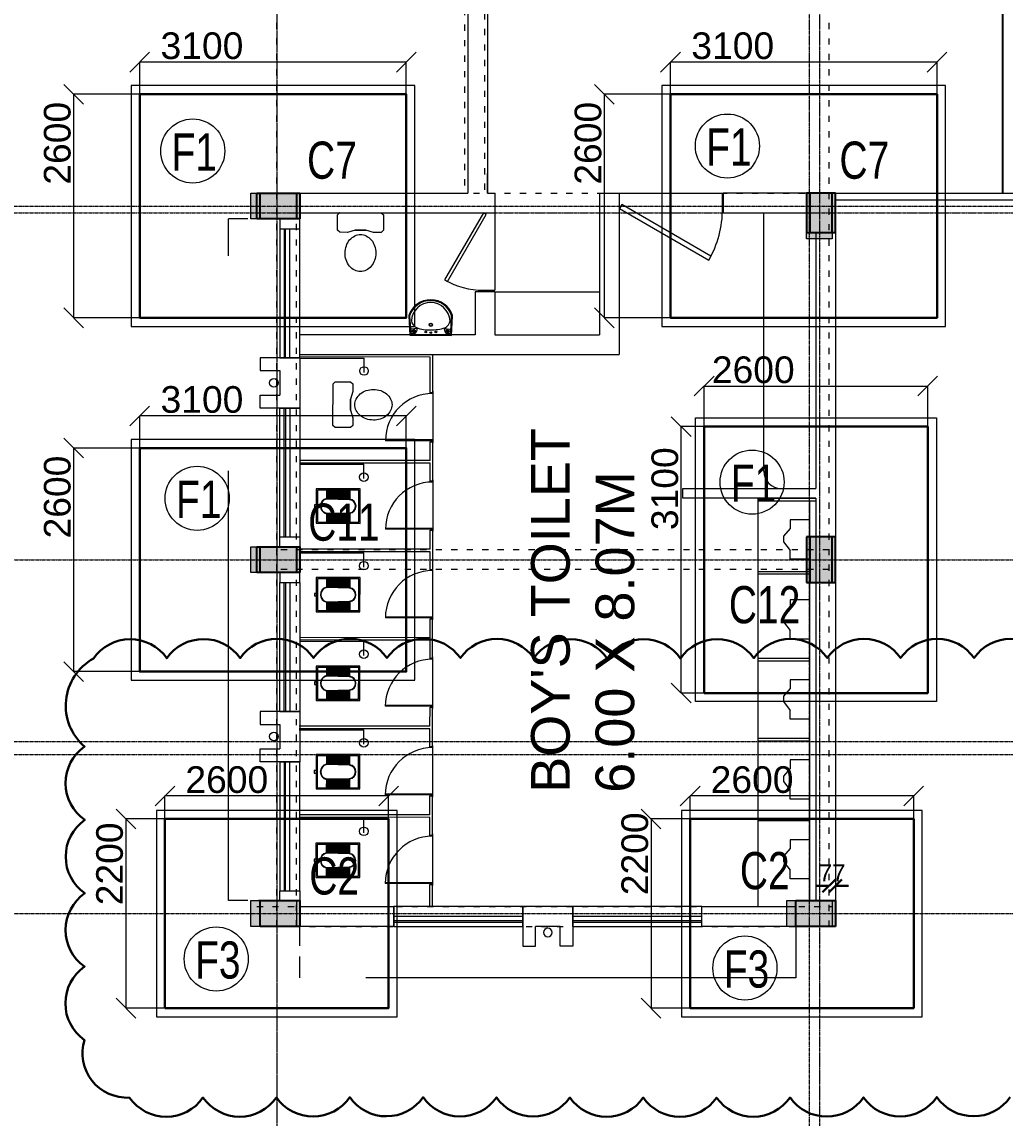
# Model space of a CAD drawing. Header units: inches. Extents: x 719368 to 6315912, y -2624014 to 446967.
# Drawn here: x 5928346 to 5939779, y -2144259 to -2131508 of the extents above; entities that cross this region are included whole.
import ezdxf
from ezdxf.lldxf.tags import DXFTag

# ---------------------------------------------------------------- set-up
doc = ezdxf.new("R2010")
doc.units = ezdxf.units.IN
doc.header["$LTSCALE"] = 20
doc.header["$MEASUREMENT"] = 0
doc.header["$PDMODE"] = 3
for name, pattern in [('ACAD_ISO03W100', [30, 12, -18]), ('CENTER', [2, 1.25, -0.25, 0.25, -0.25]), ('CENTER2', [1.125, 0.75, -0.125, 0.125, -0.125]), ('DASHED2', [0.375, 0.25, -0.125])]:
    doc.linetypes.add(name, pattern=pattern)
doc.layers.get('0').update_dxf_attribs({"color": 51, "lineweight": 30})
doc.layers.get('Defpoints').update_dxf_attribs({"lineweight": 25})
for name, color, linetype, lineweight in [('COL HATCH', 254, 'Continuous', 5), ('COL.FILL', 6, 'Continuous', 20), ('COLUMN', 2, 'Continuous', 25), ('CUBICAL TOILET', 160, 'Continuous', 9), ('DIM', 7, 'Continuous', 13), ('DOOR', 43, 'Continuous', 13), ('FIXTURE', 15, 'DASHDOT', 9), ('FOOTING', 73, 'Continuous', 30), ('Furniture', 13, 'Continuous', 13), ('GRID', 202, 'CENTER', 5), ('HACHE', 6, 'Continuous', 9), ('HIDDEN', 181, 'ACAD_ISO03W100', 18), ('PROJ.', 30, 'DASHED2', 13), ('Railing', 34, 'Continuous', 20), ('STAIR', 4, 'Continuous', 25), ('Text', 7, 'Continuous', 15), ('Ventilator', 6, 'DASHED', 20), ('WALL', 1, 'Continuous', 18), ('Window-Wall', 7, 'Continuous', 20)]:
    doc.layers.add(name, color=color, linetype=linetype, lineweight=lineweight)
doc.layers.add('expension joint', color=248, linetype='Continuous')
doc.styles.add('BOLD', font='arial.ttf')
doc.styles.add('DIM SUMBI', font='arial.ttf')
doc.styles.add('L120', font='simplex.shx', dxfattribs={"height": 1})
tags = doc.linetypes.add('DASHDOT', pattern=[1, 0.5, -0.25, 0, -0.25]).pattern_tags.tags
tags[10:11] = [DXFTag(74, 4), DXFTag(75, 0), DXFTag(340, '0'), DXFTag(46, 1.0), DXFTag(50, 0.0), DXFTag(44, 0.0), DXFTag(45, 0.0)]
tags[8:9] = [DXFTag(74, 4), DXFTag(75, 0), DXFTag(340, '0'), DXFTag(46, 1.0), DXFTag(50, 0.0), DXFTag(44, 0.0), DXFTag(45, 0.0)]
tags[6:7] = [DXFTag(74, 4), DXFTag(75, 0), DXFTag(340, '0'), DXFTag(46, 1.0), DXFTag(50, 0.0), DXFTag(44, 0.0), DXFTag(45, 0.0)]
tags[4:5] = [DXFTag(74, 4), DXFTag(75, 0), DXFTag(340, '0'), DXFTag(46, 1.0), DXFTag(50, 0.0), DXFTag(44, 0.0), DXFTag(45, 0.0)]
tags = doc.linetypes.add('DASHED', pattern=[0.75, 0.5, -0.25]).pattern_tags.tags
tags[6:7] = [DXFTag(74, 4), DXFTag(75, 0), DXFTag(340, '0'), DXFTag(46, 1.0), DXFTag(50, 0.0), DXFTag(44, 0.0), DXFTag(45, 0.0)]
tags[4:5] = [DXFTag(74, 4), DXFTag(75, 0), DXFTag(340, '0'), DXFTag(46, 1.0), DXFTag(50, 0.0), DXFTag(44, 0.0), DXFTag(45, 0.0)]
doc.dimstyles.new('Copy of S3', dxfattribs={"dimtxt": 200, "dimasz": 150, "dimexe": 5, "dimexo": 5, "dimgap": 50, "dimtad": 1, "dimjust": 1, "dimdec": 0, "dimzin": 3, "dimdsep": 46, "dimtxsty": 'BOLD', "dimblk1": 'OBLIQUE', "dimblk2": 'OBLIQUE', "dimsah": 1, "dimcen": 0.0625, "dimdle": 5, "dimclrd": 230, "dimclre": 251, "dimclrt": 2, "dimadec": 0, "dimazin": 0, "dimtfac": 1, "dimtdec": 0, "dimtix": 1, "dimtofl": 0, "dimtmove": 2, "dimatfit": 3, "dimfxl": 0, "dimtolj": 1, "dimtzin": 2, "dimlwd": -1, "dimlwe": -1, "dimarcsym": 0})
doc.dimstyles.new('PL1', dxfattribs={"dimtxt": 275, "dimasz": 230, "dimexe": 0.18, "dimexo": 12, "dimgap": 30, "dimtad": 1, "dimjust": 1, "dimdec": 0, "dimzin": 0, "dimdsep": 46, "dimtxsty": 'BOLD', "dimblk": 'OBLIQUE', "dimcen": 0.09, "dimclrd": 256, "dimclre": 256, "dimadec": 0, "dimazin": 0, "dimtfac": 1, "dimtdec": 0, "dimtofl": 0, "dimtmove": 0, "dimatfit": 3, "dimfxl": 0, "dimtolj": 1, "dimtzin": 0, "dimlwd": -1, "dimlwe": -1, "dimarcsym": 0})

# ---------------------------------------------------------------- blocks, each defined once
blk = doc.blocks.new('C3')
at = {"layer": 'COLUMN'}
h = blk.add_hatch(color=7, dxfattribs=at)
h.dxf.hatch_style = 1
h.paths.add_polyline_path([(0.3, 0), (0, 0), (0, -0.53), (0.3, -0.53)])
for p, q in [((0, 0), (0, -0.53)), ((0.3, 0), (0, 0)), ((0.3, -0.53), (0.3, 0)), ((0, -0.53), (0.3, -0.53))]:
    blk.add_line(p, q, dxfattribs=at)
blk = doc.blocks.new('CU')
at = {"layer": 'WALL', "linetype": 'CENTER2'}
h = blk.add_hatch(color=256, dxfattribs=at)
h.dxf.hatch_style = 1
h.paths.add_polyline_path([(0, 0.035), (0, -0.265), (0.46, -0.265), (0.46, 0.035)])
at = {"layer": 'COLUMN', "linetype": 'CENTER2'}
blk.add_lwpolyline([(0, 0.035), (0, -0.265), (0.46, -0.265), (0.46, 0.035), (0, 0.035)], dxfattribs=at)
blk = doc.blocks.new('_Oblique')
at = {"layer": 'STAIR', "color": 0, "lineweight": -2}
blk.add_line((-0.5, -0.5), (0.5, 0.5), dxfattribs=at)
blk = doc.blocks.new('*D125')
at = {"layer": 'Defpoints', "color": 0, "transparency": 16777216}
for p in [(5930010, -2140780), (5929556, -2142980), (5930010, -2142980)]:
    blk.add_point(p, dxfattribs=at)
at = {"layer": 'DIM', "transparency": 16777216}
for p, q in [((5929998, -2140780), (5929555, -2140780)), ((5929556, -2140780), (5929556, -2142980)), ((5929998, -2142980), (5929555, -2142980))]:
    blk.add_line(p, q, dxfattribs=at)
at = {"layer": 'DIM', "transparency": 16777216, "xscale": 230, "yscale": 230, "zscale": 230}
for p, rotation in [((5929556, -2140780), 90), ((5929556, -2142980), 270)]:
    blk.add_blockref('_Oblique', p, dxfattribs=dict(at, rotation=rotation))
at = {"layer": 'DIM', "color": 0, "transparency": 16777216, "insert": (5929367, -2141302), "char_height": 310, "attachment_point": 5, "rotation": 90, "style": 'BOLD'}
blk.add_mtext('\\A1;2200', dxfattribs=at)
blk = doc.blocks.new('*D126')
at = {"layer": 'Defpoints', "color": 0, "transparency": 16777216}
for p in [(5930010, -2140512), (5930010, -2141018), (5932610, -2141026)]:
    blk.add_point(p, dxfattribs=at)
at = {"layer": 'DIM', "transparency": 16777216}
for p, q in [((5930010, -2141006), (5930010, -2140512)), ((5932610, -2140512), (5930010, -2140512)), ((5932610, -2141014), (5932610, -2140512))]:
    blk.add_line(p, q, dxfattribs=at)
at = {"layer": 'DIM', "transparency": 16777216, "xscale": 230, "yscale": 230, "zscale": 230, "rotation": 180}
blk.add_blockref('_Oblique', (5930010, -2140512), dxfattribs=at)
at = {"layer": 'DIM', "transparency": 16777216, "xscale": 230, "yscale": 230, "zscale": 230}
blk.add_blockref('_Oblique', (5932610, -2140512), dxfattribs=at)
at = {"layer": 'DIM', "color": 0, "transparency": 16777216, "insert": (5930729, -2140324), "char_height": 310, "attachment_point": 5, "style": 'BOLD'}
blk.add_mtext('\\A1;2600', dxfattribs=at)
blk = doc.blocks.new('*D127')
at = {"layer": 'Defpoints', "color": 0, "transparency": 16777216}
for p in [(5929956, -2136465), (5928947, -2139065), (5929929, -2139065)]:
    blk.add_point(p, dxfattribs=at)
at = {"layer": 'DIM', "transparency": 16777216}
for p, q in [((5929944, -2136465), (5928947, -2136465)), ((5928947, -2136465), (5928947, -2139065)), ((5929917, -2139065), (5928947, -2139065))]:
    blk.add_line(p, q, dxfattribs=at)
at = {"layer": 'DIM', "transparency": 16777216, "xscale": 230, "yscale": 230, "zscale": 230}
for p, rotation in [((5928947, -2136465), 90), ((5928947, -2139065), 270)]:
    blk.add_blockref('_Oblique', p, dxfattribs=dict(at, rotation=rotation))
at = {"layer": 'DIM', "color": 0, "transparency": 16777216, "insert": (5928759, -2137035), "char_height": 310, "attachment_point": 5, "rotation": 90, "style": 'BOLD'}
blk.add_mtext('\\A1;2600', dxfattribs=at)
blk = doc.blocks.new('*D128')
at = {"layer": 'Defpoints', "color": 0, "transparency": 16777216}
for p in [(5929716, -2136091), (5929716, -2136703), (5932816, -2136711)]:
    blk.add_point(p, dxfattribs=at)
at = {"layer": 'DIM', "transparency": 16777216}
for p, q in [((5929716, -2136691), (5929716, -2136091)), ((5932816, -2136091), (5929716, -2136091)), ((5932816, -2136699), (5932816, -2136091))]:
    blk.add_line(p, q, dxfattribs=at)
at = {"layer": 'DIM', "transparency": 16777216, "xscale": 230, "yscale": 230, "zscale": 230, "rotation": 180}
blk.add_blockref('_Oblique', (5929716, -2136091), dxfattribs=at)
at = {"layer": 'DIM', "transparency": 16777216, "xscale": 230, "yscale": 230, "zscale": 230}
blk.add_blockref('_Oblique', (5932816, -2136091), dxfattribs=at)
at = {"layer": 'DIM', "color": 0, "transparency": 16777216, "insert": (5930440, -2135902), "char_height": 310, "attachment_point": 5, "style": 'BOLD'}
blk.add_mtext('\\A1;3100', dxfattribs=at)
blk = doc.blocks.new('*D129')
at = {"layer": 'Defpoints', "color": 0, "transparency": 16777216}
for p in [(5929956, -2132350), (5928947, -2134950), (5929929, -2134950)]:
    blk.add_point(p, dxfattribs=at)
at = {"layer": 'DIM', "transparency": 16777216}
for p, q in [((5929944, -2132350), (5928947, -2132350)), ((5928947, -2132350), (5928947, -2134950)), ((5929917, -2134950), (5928947, -2134950))]:
    blk.add_line(p, q, dxfattribs=at)
at = {"layer": 'DIM', "transparency": 16777216, "xscale": 230, "yscale": 230, "zscale": 230}
for p, rotation in [((5928947, -2132350), 90), ((5928947, -2134950), 270)]:
    blk.add_blockref('_Oblique', p, dxfattribs=dict(at, rotation=rotation))
at = {"layer": 'DIM', "color": 0, "transparency": 16777216, "insert": (5928759, -2132920), "char_height": 310, "attachment_point": 5, "rotation": 90, "style": 'BOLD'}
blk.add_mtext('\\A1;2600', dxfattribs=at)
blk = doc.blocks.new('*D130')
at = {"layer": 'Defpoints', "color": 0, "transparency": 16777216}
for p in [(5929716, -2131976), (5929716, -2132588), (5932816, -2132596)]:
    blk.add_point(p, dxfattribs=at)
at = {"layer": 'DIM', "transparency": 16777216}
for p, q in [((5929716, -2132576), (5929716, -2131976)), ((5932816, -2131976), (5929716, -2131976)), ((5932816, -2132584), (5932816, -2131976))]:
    blk.add_line(p, q, dxfattribs=at)
at = {"layer": 'DIM', "transparency": 16777216, "xscale": 230, "yscale": 230, "zscale": 230, "rotation": 180}
blk.add_blockref('_Oblique', (5929716, -2131976), dxfattribs=at)
at = {"layer": 'DIM', "transparency": 16777216, "xscale": 230, "yscale": 230, "zscale": 230}
blk.add_blockref('_Oblique', (5932816, -2131976), dxfattribs=at)
at = {"layer": 'DIM', "color": 0, "transparency": 16777216, "insert": (5930440, -2131787), "char_height": 310, "attachment_point": 5, "style": 'BOLD'}
blk.add_mtext('\\A1;3100', dxfattribs=at)
blk = doc.blocks.new('*D139')
at = {"layer": 'Defpoints', "color": 0, "transparency": 16777216}
for p in [(5938880, -2135744), (5936280, -2136454), (5938880, -2136428)]:
    blk.add_point(p, dxfattribs=at)
at = {"layer": 'DIM', "transparency": 16777216}
for p, q in [((5936280, -2136442), (5936280, -2135744)), ((5936280, -2135744), (5938880, -2135744)), ((5938880, -2136416), (5938880, -2135744))]:
    blk.add_line(p, q, dxfattribs=at)
at = {"layer": 'DIM', "transparency": 16777216, "xscale": 230, "yscale": 230, "zscale": 230, "rotation": 180}
blk.add_blockref('_Oblique', (5936280, -2135744), dxfattribs=at)
at = {"layer": 'DIM', "transparency": 16777216, "xscale": 230, "yscale": 230, "zscale": 230}
blk.add_blockref('_Oblique', (5938880, -2135744), dxfattribs=at)
at = {"layer": 'DIM', "color": 0, "transparency": 16777216, "insert": (5936851, -2135556), "char_height": 310, "attachment_point": 5, "style": 'BOLD'}
blk.add_mtext('\\A1;2600', dxfattribs=at)
blk = doc.blocks.new('*D140')
at = {"layer": 'Defpoints', "color": 0, "transparency": 16777216}
for p in [(5936013, -2136215), (5936518, -2136215), (5936526, -2139315)]:
    blk.add_point(p, dxfattribs=at)
at = {"layer": 'DIM', "transparency": 16777216}
for p, q in [((5936506, -2136215), (5936012, -2136215)), ((5936013, -2139315), (5936013, -2136215)), ((5936514, -2139315), (5936012, -2139315))]:
    blk.add_line(p, q, dxfattribs=at)
at = {"layer": 'DIM', "transparency": 16777216, "xscale": 230, "yscale": 230, "zscale": 230}
for p, rotation in [((5936013, -2136215), 90), ((5936013, -2139315), 270)]:
    blk.add_blockref('_Oblique', p, dxfattribs=dict(at, rotation=rotation))
at = {"layer": 'DIM', "color": 0, "transparency": 16777216, "insert": (5935824, -2136938), "char_height": 310, "attachment_point": 5, "rotation": 90, "style": 'BOLD'}
blk.add_mtext('\\A1;3100', dxfattribs=at)
blk = doc.blocks.new('*D141')
at = {"layer": 'Defpoints', "color": 0, "transparency": 16777216}
for p in [(5936117, -2140780), (5935663, -2142980), (5936117, -2142980)]:
    blk.add_point(p, dxfattribs=at)
at = {"layer": 'DIM', "transparency": 16777216}
for p, q in [((5936105, -2140780), (5935663, -2140780)), ((5935663, -2140780), (5935663, -2142980)), ((5936105, -2142980), (5935663, -2142980))]:
    blk.add_line(p, q, dxfattribs=at)
at = {"layer": 'DIM', "transparency": 16777216, "xscale": 230, "yscale": 230, "zscale": 230}
for p, rotation in [((5935663, -2140780), 90), ((5935663, -2142980), 270)]:
    blk.add_blockref('_Oblique', p, dxfattribs=dict(at, rotation=rotation))
at = {"layer": 'DIM', "color": 0, "transparency": 16777216, "insert": (5935475, -2141185), "char_height": 310, "attachment_point": 5, "rotation": 90, "style": 'BOLD'}
blk.add_mtext('\\A1;2200', dxfattribs=at)
blk = doc.blocks.new('*D142')
at = {"layer": 'Defpoints', "color": 0, "transparency": 16777216}
for p in [(5936117, -2140512), (5936117, -2141018), (5938717, -2141026)]:
    blk.add_point(p, dxfattribs=at)
at = {"layer": 'DIM', "transparency": 16777216}
for p, q in [((5936117, -2141006), (5936117, -2140512)), ((5938717, -2140512), (5936117, -2140512)), ((5938717, -2141014), (5938717, -2140512))]:
    blk.add_line(p, q, dxfattribs=at)
at = {"layer": 'DIM', "transparency": 16777216, "xscale": 230, "yscale": 230, "zscale": 230, "rotation": 180}
blk.add_blockref('_Oblique', (5936117, -2140512), dxfattribs=at)
at = {"layer": 'DIM', "transparency": 16777216, "xscale": 230, "yscale": 230, "zscale": 230}
blk.add_blockref('_Oblique', (5938717, -2140512), dxfattribs=at)
at = {"layer": 'DIM', "color": 0, "transparency": 16777216, "insert": (5936837, -2140324), "char_height": 310, "attachment_point": 5, "style": 'BOLD'}
blk.add_mtext('\\A1;2600', dxfattribs=at)
blk = doc.blocks.new('*D143')
at = {"layer": 'Defpoints', "color": 0, "transparency": 16777216}
for p in [(5936128, -2132350), (5935119, -2134950), (5936101, -2134950)]:
    blk.add_point(p, dxfattribs=at)
at = {"layer": 'DIM', "transparency": 16777216}
for p, q in [((5936116, -2132350), (5935119, -2132350)), ((5935119, -2132350), (5935119, -2134950)), ((5936089, -2134950), (5935119, -2134950))]:
    blk.add_line(p, q, dxfattribs=at)
at = {"layer": 'DIM', "transparency": 16777216, "xscale": 230, "yscale": 230, "zscale": 230}
for p, rotation in [((5935119, -2132350), 90), ((5935119, -2134950), 270)]:
    blk.add_blockref('_Oblique', p, dxfattribs=dict(at, rotation=rotation))
at = {"layer": 'DIM', "color": 0, "transparency": 16777216, "insert": (5934931, -2132920), "char_height": 310, "attachment_point": 5, "rotation": 90, "style": 'BOLD'}
blk.add_mtext('\\A1;2600', dxfattribs=at)
blk = doc.blocks.new('*D144')
at = {"layer": 'Defpoints', "color": 0, "transparency": 16777216}
for p in [(5935888, -2131976), (5935888, -2132588), (5938988, -2132596)]:
    blk.add_point(p, dxfattribs=at)
at = {"layer": 'DIM', "transparency": 16777216}
for p, q in [((5935888, -2132576), (5935888, -2131976)), ((5938988, -2131976), (5935888, -2131976)), ((5938988, -2132584), (5938988, -2131976))]:
    blk.add_line(p, q, dxfattribs=at)
at = {"layer": 'DIM', "transparency": 16777216, "xscale": 230, "yscale": 230, "zscale": 230, "rotation": 180}
blk.add_blockref('_Oblique', (5935888, -2131976), dxfattribs=at)
at = {"layer": 'DIM', "transparency": 16777216, "xscale": 230, "yscale": 230, "zscale": 230}
blk.add_blockref('_Oblique', (5938988, -2131976), dxfattribs=at)
at = {"layer": 'DIM', "color": 0, "transparency": 16777216, "insert": (5936612, -2131787), "char_height": 310, "attachment_point": 5, "style": 'BOLD'}
blk.add_mtext('\\A1;3100', dxfattribs=at)
blk = doc.blocks.new('New Shaft')
at = {"layer": 'FIXTURE'}
blk.add_circle((0.327, -0.302), 0.05, dxfattribs=at)
at = {"layer": 'WALL'}
for p, q in [((0.035, 0), (0.62, 0)), ((0.035, 0), (0.035, -0.46)), ((0.62, 0), (0.62, -0.46)), ((0.185, -0.46), (0.185, -0.23)), ((0.185, -0.23), (0.47, -0.23)), ((0.47, -0.46), (0.47, -0.23)), ((0.035, -0.46), (0.185, -0.46)), ((0.62, -0.46), (0.47, -0.46))]:
    blk.add_line(p, q, dxfattribs=at)
blk = doc.blocks.new('VENTILATOR')
at = {"layer": 'Ventilator', "ltscale": 0.02}
for p, q in [((-0.18, -1.5), (-0.18, 0)), ((-0.165, 0), (-0.165, -1.5))]:
    blk.add_line(p, q, dxfattribs=at)
at = {"layer": 'Window-Wall'}
for p, q in [((-0.23, 0), (0, 0)), ((-0.23, -1.5), (-0.23, 0)), ((-0.115, 0), (-0.115, -1.5)), ((0, 0), (0, -1.5)), ((-0.23, -1.5), (0, -1.5))]:
    blk.add_line(p, q, dxfattribs=at)
blk = doc.blocks.new('Urinal 1')
for p, q in [((0, 9), (9, 9)), ((0, 9), (0, -9)), ((9, 9), (9, 5)), ((12, 1), (9, 5)), ((12, -1.5), (12, 1)), ((9, -5), (12, -1.5)), ((9, -9), (9, -5)), ((0, -9), (9, -9))]:
    blk.add_line(p, q)
blk = doc.blocks.new('RH 1200')
for p, q in [((21, 0), (21, 43.3)), ((21.7, 0), (21.7, 43.3)), ((-21.7, 0), (21.7, 0)), ((21.7, 0), (21, 0))]:
    blk.add_line(p, q)
at = {"extrusion": (0, 0, -1)}
blk.add_ellipse((21.7, 0), major_axis=(-30.6, 30.6), ratio=1, start_param=5.497787, end_param=7.068583, dxfattribs=at)
blk = doc.blocks.new('GHH')
at = {"layer": 'DOOR', "ltscale": 20}
blk.add_line((3289.697, -299.103), (3289.697, -299.853), dxfattribs=at)
at = {"layer": 'DOOR', "ltscale": 20, "xscale": 0.015874999996413, "yscale": 0.015874999996413, "zscale": 0.015874999996413, "rotation": 270}
blk.add_blockref('RH 1200', (3289.697, -299.479), dxfattribs=at)
blk = doc.blocks.new('RSA CL6')
for p, q in [((5.51, 3.48), (5.51, 7.28)), ((5.91, 3.47), (5.91, 7.28)), ((6.3, 3.46), (6.3, 7.28)), ((6.69, 3.45), (6.69, 7.28)), ((7.09, 3.44), (7.09, 7.28)), ((7.48, 3.43), (7.48, 7.28)), ((7.87, 3.42), (7.87, 7.28)), ((8.27, 3.41), (8.27, 7.28)), ((8.66, 3.4), (8.66, 7.28)), ((9.06, 3.39), (9.06, 7.28)), ((9.45, 3.38), (9.45, 7.28)), ((9.84, 3.37), (9.84, 7.28)), ((10.24, 3.36), (10.24, 7.28)), ((10.63, 3.35), (10.63, 7.28)), ((11.02, 3.34), (11.02, 7.28)), ((11.42, 3.33), (11.42, 7.28)), ((11.81, 3.32), (11.81, 7.28)), ((12.2, 3.31), (12.2, 7.28)), ((12.6, 3.31), (12.6, 7.28)), ((12.99, 3.3), (12.99, 7.28)), ((13.39, 3.29), (13.39, 7.28)), ((13.78, 3.28), (13.78, 7.28)), ((14.17, 3.27), (14.17, 7.28)), ((14.57, 3.26), (14.57, 7.28)), ((14.96, 3.25), (14.96, 7.28)), ((15.35, 3.24), (15.35, 7.28)), ((15.75, 3.23), (15.75, 7.28)), ((16.14, 3.22), (16.14, 7.28)), ((16.14, 7.28), (16.14, 3.22)), ((5.51, -7.28), (5.51, -3.47)), ((5.91, -7.28), (5.91, -3.45)), ((6.3, -7.28), (6.3, -3.44)), ((6.69, -7.28), (6.69, -3.43)), ((7.09, -7.28), (7.09, -3.42)), ((7.48, -7.28), (7.48, -3.41)), ((7.87, -7.28), (7.87, -3.4)), ((8.27, -7.28), (8.27, -3.39)), ((8.66, -7.28), (8.66, -3.38)), ((9.06, -7.28), (9.06, -3.37)), ((9.45, -7.28), (9.45, -3.36)), ((9.84, -7.28), (9.84, -3.34)), ((10.24, -7.28), (10.24, -3.33)), ((10.63, -7.28), (10.63, -3.32)), ((11.02, -7.28), (11.02, -3.31)), ((11.42, -7.28), (11.42, -3.3)), ((11.81, -7.28), (11.81, -3.29)), ((12.2, -7.28), (12.2, -3.28)), ((12.6, -7.28), (12.6, -3.27)), ((12.99, -7.28), (12.99, -3.26)), ((13.39, -7.28), (13.39, -3.24)), ((13.78, -7.28), (13.78, -3.23)), ((14.17, -7.28), (14.17, -3.22)), ((14.57, -7.28), (14.57, -3.21)), ((14.96, -7.28), (14.96, -3.2)), ((15.35, -7.28), (15.35, -3.19)), ((15.75, -7.28), (15.75, -3.18)), ((16.14, -3.17), (16.14, -7.28)), ((16.14, -7.28), (16.14, -3.17))]:
    blk.add_line(p, q)
for points in [[(0.79, 7.87), (20.87, 7.87), (20.87, -7.87), (0.79, -7.87)], [(1.38, 7.28), (20.28, 7.28), (20.28, -7.28), (1.38, -7.28)]]:
    blk.add_lwpolyline(points, close=True)
blk.add_lwpolyline([(0.79, -0.59), (0, -0.59), (0, 0.59), (0.79, 0.59)])
for points in [[(5.51, 3.48), (16.14, 3.22, -0.899983), (16.14, -3.17), (5.54, -3.47, -0.799392)], [(5.53, 3.28), (16.13, 3.02, -0.897689), (16.12, -2.97), (5.56, -3.27, -0.793494), (5.53, 3.28)]]:
    blk.add_lwpolyline(points, format="xyb", close=True)
blk = doc.blocks.new('ENGLISH SHEET')
at = {"layer": 'FIXTURE'}
for p, q in [((4663.798, 251.204), (4663.773, 251.179)), ((4663.976, 251.204), (4663.798, 251.204)), ((4664.002, 251.179), (4663.976, 251.204)), ((4663.773, 251.179), (4663.773, 250.696)), ((4663.976, 251.001), (4664.002, 251.09)), ((4664.002, 251.09), (4664.002, 251.179)), ((4663.976, 250.874), (4663.976, 251.001)), ((4663.976, 251.001), (4663.976, 250.874)), ((4664.002, 250.785), (4663.976, 250.874)), ((4663.773, 250.696), (4663.798, 250.67)), ((4663.976, 250.67), (4664.002, 250.696)), ((4664.002, 250.696), (4664.002, 250.785)), ((4663.798, 250.67), (4663.976, 250.67))]:
    blk.add_line(p, q, dxfattribs=at)
blk.add_lwpolyline([(4664.459, 250.937, 0.117036), (4664.443, 251.003, 0.104338), (4664.396, 251.063, 0.09029), (4664.321, 251.105, 0.09898), (4664.243, 251.115, 0.08237), (4664.159, 251.101, 0.09029), (4664.09, 251.063, 0.104338), (4664.043, 251.003, 0.117036), (4664.027, 250.937, 0.117036), (4664.043, 250.871, 0.104338), (4664.09, 250.811, 0.09029), (4664.159, 250.773, 0.08237), (4664.243, 250.759, 0.08237), (4664.327, 250.773, 0.09029), (4664.396, 250.811, 0.104338), (4664.443, 250.871, 0.117036)], format="xyb", close=True, dxfattribs=at)
blk = doc.blocks.new('RSA BASIN 9')
for points in [[(-0.1, -16.2, 0.340881), (10.04, -9, 0.074195), (10.06, -8.89), (9.53, 0), (-9.54, 0), (-10.02, -8.77, 0.082611), (-9.96, -9.15, 0.330812), (-0.1, -16.2)], [(0, -15.03, 0.391482), (8.86, -6.67, 0.252869), (6.53, -3.51, 0.087242), (0.02, -2.46, 0.079484), (-6.53, -3.51, 0.2542), (-8.82, -6.67, 0.39026), (0, -15.03)], [(-8.57, -1.96, -0.907437), (-8.45, -1.81), (-7.52, -2.57, -0.907437), (-7.64, -2.72)], [(-8.2, -1.64, -0.907437), (-8.07, -1.49), (-7.14, -2.25, -0.907437), (-7.27, -2.4)], [(-7.82, -1.32, -0.907437), (-7.7, -1.17), (-6.77, -1.93, -0.907437), (-6.89, -2.08)], [(7.82, -1.32, 0.907437), (7.7, -1.17), (6.77, -1.93, 0.907437), (6.89, -2.08)], [(8.2, -1.64, 0.907437), (8.07, -1.49), (7.14, -2.25, 0.907437), (7.27, -2.4)], [(8.57, -1.96, 0.907437), (8.45, -1.81), (7.52, -2.57, 0.907437), (7.64, -2.72)]]:
    blk.add_lwpolyline(points, format="xyb", close=True)
for points in [[(-5.93, -3.31), (-6.16, -2.95, -0.183787), (-6.22, -2.68, 0.126662), (-6.25, -2.43), (-6.59, -1.44, 0.35453), (-7.05, -0.98), (-8.75, -0.98, 0.414214), (-9.14, -1.37), (-9.56, -9.09, 0.329849), (-0.07, -15.81, 0.338736), (9.65, -8.94, 0.075632), (9.66, -8.82), (9.14, -1.37, 0.414214), (8.75, -0.98), (7.05, -0.98, 0.35453), (6.59, -1.44), (6.25, -2.43, 0.126662), (6.22, -2.68, -0.183787), (6.16, -2.95), (5.93, -3.31)], [(-6.18, -3.39), (-6.24, -3.29, 0.220542), (-6.52, -3.11), (-8.75, -2.78, -0.361119), (-9.19, -2.35)], [(6.18, -3.39), (6.24, -3.29, -0.220542), (6.52, -3.11), (8.75, -2.78, 0.358803), (9.21, -2.33, 0.358803)]]:
    blk.add_lwpolyline(points, format="xyb")
for centre, radius in [((-2.35, -1.56), 0.399), ((0, -4.82), 0.771), ((0, -4.82), 0.602), ((0, -1.23), 0.399), ((2.28, -1.51), 0.399)]:
    blk.add_circle(centre, radius)
blk = doc.blocks.new('*U81')
for p, q in [((0, 0), (0, 6)), ((40, 0), (40, 6))]:
    blk.add_line(p, q)
blk.add_lwpolyline([(0, 0), (34.64, -20), (35.52, -18.48), (0.88, 1.52)], close=True)
blk.add_arc((0, 0), 40, 330, 360)
blk = doc.blocks.new('New Doors')
at = {"layer": 'DOOR'}
blk.add_line((0, 0.18), (1.199, 0.18), dxfattribs=at)
at = {"layer": 'DOOR', "xscale": 0.0299845412869386, "yscale": 0.0299845412869386, "zscale": 0.0299845412869386}
blk.add_blockref('*U81', (0, 0), dxfattribs=at)
blk = doc.blocks.new('A$C0E890EBD')
at = {"layer": 'COL HATCH', "linetype": 'CENTER2'}
h = blk.add_hatch(color=3, dxfattribs=at)
h.dxf.hatch_style = 1
h.paths.add_polyline_path([(6.69, 8.53), (6.39, 8.53), (6.39, 8.07), (6.69, 8.07)])
h = blk.add_hatch(color=3, dxfattribs=at)
h.dxf.hatch_style = 1
h.paths.add_polyline_path([(6.69, 8.53), (6.39, 8.53), (6.39, 8.07), (6.69, 8.07)])
h = blk.add_hatch(color=3, dxfattribs=at)
h.dxf.hatch_style = 1
h.paths.add_polyline_path([(6.69, 8.53), (6.39, 8.53), (6.39, 8.07), (6.69, 8.07)])
h = blk.add_hatch(color=3, dxfattribs=at)
h.dxf.hatch_style = 1
h.paths.add_polyline_path([(6.69, 8.53), (6.39, 8.53), (6.39, 8.07), (6.69, 8.07)])
at = {"layer": 'COL HATCH'}
h = blk.add_hatch(color=3, dxfattribs=at)
h.dxf.hatch_style = 1
h.paths.add_polyline_path([(6.69, 4.53), (6.39, 4.53), (6.39, 4), (6.69, 4)])
at = {"layer": 'COL HATCH', "linetype": 'CENTER2'}
h = blk.add_hatch(color=3, dxfattribs=at)
h.dxf.hatch_style = 1
h.paths.add_polyline_path([(0.46, 4.415), (0.46, 4.115), (0, 4.115), (0, 4.415)])
h = blk.add_hatch(color=3, dxfattribs=at)
h.dxf.hatch_style = 1
h.paths.add_polyline_path([(0.46, 0.3), (0.46, 0), (0, 0), (0, 0.3)])
h = blk.add_hatch(color=3, dxfattribs=at)
h.dxf.hatch_style = 1
h.paths.add_polyline_path([(6.69, 0.3), (6.69, 0), (6.23, 0), (6.23, 0.3)])
at = {"layer": 'COLUMN', "linetype": 'CENTER2'}
h = blk.add_hatch(color=3, dxfattribs=at)
h.dxf.hatch_style = 1
h.paths.add_polyline_path([(0.46, 8.53), (0.46, 8.23), (0, 8.23), (0, 8.53)])
at = {"layer": 'COLUMN', "color": 3}
for p, q in [((6.39, 4.53), (6.39, 4)), ((6.69, 4.53), (6.39, 4.53)), ((6.69, 4), (6.69, 4.53)), ((6.39, 4), (6.69, 4))]:
    blk.add_line(p, q, dxfattribs=at)
at = {"layer": 'COLUMN', "color": 3, "linetype": 'CENTER2'}
for points in [[(0.46, 8.53), (0.46, 8.23), (0, 8.23), (0, 8.53), (0.46, 8.53)], [(6.69, 8.53), (6.39, 8.53), (6.39, 8.07), (6.69, 8.07), (6.69, 8.53)], [(6.69, 8.53), (6.39, 8.53), (6.39, 8.07), (6.69, 8.07), (6.69, 8.53)], [(6.69, 8.53), (6.39, 8.53), (6.39, 8.07), (6.69, 8.07), (6.69, 8.53)], [(6.69, 8.53), (6.39, 8.53), (6.39, 8.07), (6.69, 8.07), (6.69, 8.53)], [(0.46, 4.415), (0.46, 4.115), (0, 4.115), (0, 4.415), (0.46, 4.415)], [(0.46, 0.3), (0.46, 0), (0, 0), (0, 0.3), (0.46, 0.3)], [(6.69, 0.3), (6.69, 0), (6.23, 0), (6.23, 0.3), (6.69, 0.3)]]:
    blk.add_lwpolyline(points, dxfattribs=at)
at = {"layer": 'CUBICAL TOILET'}
for p, q in [((2.0072, 6.2083), (2.0075, 6.653)), ((1.9775, 6.623), (0.46, 6.624)), ((1.9772, 6.2083), (1.9775, 6.623)), ((2.0072, 6.2083), (1.9772, 6.2083)), ((1.9767, 5.418), (1.9768, 5.6387)), ((1.9768, 5.6387), (2.0068, 5.6387)), ((2.0067, 5.418), (2.0068, 5.6387)), ((1.9767, 5.418), (0.4567, 5.419)), ((1.9767, 5.388), (0.4567, 5.389)), ((1.9765, 5.1783), (1.9767, 5.388)), ((2.0065, 5.1783), (2.0067, 5.418)), ((2.0065, 5.1783), (1.9765, 5.1783)), ((1.976, 4.388), (1.9762, 4.6087)), ((1.9762, 4.6087), (2.0062, 4.6087)), ((2.006, 4.388), (2.0062, 4.6087)), ((1.976, 4.358), (0.4597, 4.359)), ((1.976, 4.388), (0.4598, 4.389)), ((1.9759, 4.1483), (1.976, 4.358)), ((2.0059, 4.1483), (2.006, 4.388)), ((2.0059, 4.1483), (1.9759, 4.1483)), ((1.9754, 3.358), (1.9755, 3.5787)), ((1.9755, 3.5787), (2.0055, 3.5787)), ((2.0054, 3.358), (2.0055, 3.5787)), ((1.9753, 3.328), (0.4553, 3.329)), ((1.9754, 3.358), (0.4554, 3.359)), ((1.9752, 3.1183), (1.9753, 3.328)), ((2.0052, 3.1183), (2.0054, 3.358)), ((2.0052, 3.1183), (1.9752, 3.1183)), ((1.9747, 2.328), (1.9748, 2.5487)), ((1.9748, 2.5487), (2.0048, 2.5487)), ((2.0047, 2.328), (2.0048, 2.5487)), ((1.9747, 2.328), (0.4547, 2.329)), ((1.9747, 2.298), (0.4547, 2.299)), ((1.9745, 2.0883), (1.9747, 2.298)), ((2.0045, 2.0883), (2.0047, 2.328)), ((2.0045, 2.0883), (1.9745, 2.0883)), ((1.974, 1.298), (1.9742, 1.5187)), ((1.9742, 1.5187), (2.0042, 1.5187)), ((2.004, 1.298), (2.0042, 1.5187)), ((1.974, 1.298), (0.454, 1.299)), ((2.0039, 1.0583), (2.004, 1.298)), ((1.974, 1.268), (0.454, 1.269)), ((1.9739, 1.0583), (1.974, 1.268)), ((2.0039, 1.0583), (1.9739, 1.0583)), ((1.9733, 0.233), (1.9735, 0.4887)), ((1.9735, 0.4887), (2.0035, 0.4887)), ((2.0033, 0.233), (2.0035, 0.4887))]:
    blk.add_line(p, q, dxfattribs=at)
at = {"layer": 'FIXTURE'}
for p, q in [((5.8574, 5.2953), (5.8574, 8.3)), ((5.7911, 0.2302), (5.7911, 4.9802)), ((5.7911, 4.9802), (6.46, 4.9802)), ((6.0573, 5.0952), (6.46, 5.0952)), ((5.7908, 4.9502), (6.4611, 4.9502)), ((6.3911, 2.4602), (6.3911, 4.9502)), ((5.7908, 4.13), (6.3908, 4.13)), ((5.7908, 4.1), (6.3908, 4.1)), ((6.3911, 0.3002), (6.3911, 4.0352)), ((5.7908, 3.1202), (6.3908, 3.1202)), ((5.7908, 3.0902), (6.3908, 3.0902)), ((5.7904, 2.1902), (6.3904, 2.1902)), ((5.7904, 2.1602), (6.3904, 2.1602)), ((5.7901, 1.2602), (6.3901, 1.2602)), ((5.7901, 1.2302), (6.3901, 1.2302))]:
    blk.add_line(p, q, dxfattribs=at)
at = {"layer": 'FIXTURE', "ltscale": 0.05}
for p, q in [((0.46, 6.6115), (1.2075, 6.611)), ((1.2074, 6.4452), (1.2075, 6.611)), ((0.4567, 5.3765), (1.2067, 5.376)), ((1.2066, 5.2102), (1.2067, 5.376)), ((0.4597, 4.3465), (1.206, 4.346)), ((1.2059, 4.1802), (1.206, 4.346)), ((0.4553, 3.3165), (1.2053, 3.316)), ((1.2052, 3.1502), (1.2053, 3.316)), ((0.4547, 2.2865), (1.2047, 2.286)), ((1.2046, 2.1202), (1.2047, 2.286)), ((0.454, 1.2565), (1.204, 1.256)), ((1.2039, 1.0902), (1.204, 1.256))]:
    blk.add_line(p, q, dxfattribs=at)
for centre in [(1.2074, 6.461), (1.2066, 5.226), (1.2059, 4.196), (1.2052, 3.166), (1.2046, 2.136), (1.2039, 1.1061)]:
    blk.add_circle(centre, 0.05, dxfattribs=at)
at = {"layer": 'FIXTURE'}
blk.add_arc((6.0574, 5.2952), 0.2, 179.96287, 269.96287, dxfattribs=at)
at = {"layer": 'Furniture'}
blk.add_line((2.73, 7.3798), (3.9439, 7.3798), dxfattribs=at)
at = {"layer": 'PROJ.'}
for p, q in [((-0.37, 0.3), (-0.37, 8.23)), ((6.23, 0), (6.23, -0.6)), ((6.23, -0.6), (0.46, -0.6))]:
    blk.add_line(p, q, dxfattribs=at)
at = {"layer": 'PROJ.', "ltscale": 0.05}
for p, q in [((0.23, 8.23), (-0.37, 8.23)), ((0.23, 0.3), (-0.37, 0.3)), ((0.46, -0.6), (0.46, 0))]:
    blk.add_line(p, q, dxfattribs=at)
at = {"layer": 'Railing'}
for p, q in [((6.69, 8.53), (11.9634, 8.53)), ((6.69, 8.45), (11.9634, 8.45))]:
    blk.add_line(p, q, dxfattribs=at)
at = {"layer": 'WALL'}
for p, q in [((2.4142, 12.11), (2.4142, 8.53)), ((2.6442, 11.88), (2.6442, 8.53)), ((0.46, 8.53), (2.4142, 8.5301)), ((2.6442, 8.5301), (2.73, 8.5301)), ((2.73, 8.5301), (2.73, 8.3)), ((3.9439, 8.53), (3.9439, 8.3)), ((3.9439, 8.53), (4.1739, 8.53)), ((4.1739, 8.53), (4.1739, 6.653)), ((6.39, 8.53), (5.3838, 8.53)), ((5.3838, 8.53), (5.3838, 8.3)), ((6.39, 8.3), (6.39, 8.53)), ((0.46, 8.3), (2.73, 8.3001)), ((3.9439, 8.3), (3.9439, 6.883)), ((5.3838, 8.3), (6.39, 8.3)), ((6.46, 8.07), (6.46, 5.0952)), ((6.69, 8.07), (6.69, 0.3)), ((2.5, 7.3798), (2.5, 6.883)), ((2.73, 7.3798), (2.5, 7.3798)), ((2.73, 7.3798), (2.73, 6.883)), ((2.5, 6.883), (0.46, 6.883)), ((0.46, 6.653), (0.46, 6.883)), ((2.73, 6.883), (3.9439, 6.883)), ((0.46, 6.653), (4.1739, 6.653)), ((0.23, 6.03), (0.46, 6.03)), ((6.46, 4.9802), (6.46, 0.3))]:
    blk.add_line(p, q, dxfattribs=at)
at = {"layer": 'WALL', "linetype": 'CENTER2'}
for p, q in [((2.1375, 8.5301), (2.3675, 8.5301)), ((2.73, 8.5301), (2.73, 8.3001))]:
    blk.add_line(p, q, dxfattribs=at)
at = {"layer": 'WALL'}
for points in [[(2.6442, 8.53), (2.6442, 8.76)], [(6.46, 4.9802), (4.9134, 4.9802), (4.9134, 5.0952), (6.46, 5.0952)], [(0.23, 4.53), (0.46, 4.53), (0.46, 4.415), (0.23, 4.415), (0.23, 4.53)], [(0.23, 4), (0.46, 4), (0.46, 4.115), (0.23, 4.115), (0.23, 4)], [(0.23, 0.415), (0.46, 0.415), (0.46, 0.3), (0.23, 0.3), (0.23, 0.415)], [(1.5525, 0.23), (1.5525, 0), (0.46, 0), (0.46, 0.23), (1.5525, 0.23)], [(6.23, 0.23), (6.23, 0), (5.1375, 0), (5.1375, 0.23), (6.23, 0.23)]]:
    blk.add_lwpolyline(points, dxfattribs=at)
at = {"layer": 'WALL', "lineweight": 18}
blk.add_lwpolyline([(2.6442, 8.53), (2.73, 8.53)], dxfattribs=at)
at = {"layer": 'WALL'}
blk.add_lwpolyline([(0.46, 8.23), (0.23, 8.23), (0.23, 8.115), (0.46, 8.115)], close=True, dxfattribs=at)
at = {"layer": 'DOOR', "xscale": -0.8000000001374484, "yscale": 0.8000000001375156, "zscale": 0.8000000001375136, "rotation": 359.9642723067067}
for p in [(2633.9133, 243.8675), (2633.9127, 242.8375), (2633.912, 241.8075), (2633.9113, 240.7775), (2633.9107, 239.7475), (2633.91, 238.7175)]:
    blk.add_blockref('GHH', p, dxfattribs=at)
at = {"layer": 'FIXTURE', "extrusion": (0, 0, -1), "zscale": -1}
for p, rotation in [((-262.3228, 4671.5143), 270.125546201552), ((4662.3649, 267.2249), 180.1255462015781)]:
    blk.add_blockref('ENGLISH SHEET', p, dxfattribs=dict(at, rotation=rotation))
at = {"layer": 'FIXTURE', "ltscale": 10000, "extrusion": (0, 0, -1), "xscale": -0.0254326166761463, "yscale": 0.02543261667597108, "zscale": -0.0254326166761463, "rotation": 180.0463963773223}
blk.add_blockref('RSA BASIN 9', (-1.9832, 6.8755), dxfattribs=at)
at = {"layer": 'FIXTURE', "extrusion": (0, 0, -1), "xscale": 0.02539999999589984, "yscale": 0.02539999999589984, "zscale": -0.02539999999589774, "rotation": 180.0371262338589}
for p in [(-0.6313, 4.8888), (-0.6307, 3.8588), (-0.63, 2.8288), (-0.6293, 1.7988), (-0.6287, 0.7688)]:
    blk.add_blockref('RSA CL6', p, dxfattribs=at)
at = {"layer": 'FIXTURE', "xscale": 0.02539999999498832, "yscale": 0.02539999999498832, "zscale": 0.02539999999498832, "rotation": 180}
for p in [(6.3911, 4.5002), (6.3911, 3.5702), (6.3908, 2.6402), (6.3904, 1.7102), (6.3901, 0.7802)]:
    blk.add_blockref('Urinal 1', p, dxfattribs=at)
at = {"layer": 'WALL'}
for name, p in [('New Doors', (4.1773, 8.3501)), ('VENTILATOR', (0.46, 6.03)), ('VENTILATOR', (0.46, 4))]:
    blk.add_blockref(name, p, dxfattribs=at)
at = {"layer": 'WALL', "linetype": 'CENTER2', "xscale": 0.7503866670704156, "yscale": 0.7503866670704156, "zscale": 0.7503866670704156, "rotation": 270}
blk.add_blockref('New Doors', (2.595, 8.3), dxfattribs=at)
at = {"layer": 'WALL', "xscale": -1}
for p, rotation in [((0.46, 6.615), 180), ((0.46, 0.415), 180), ((3.0525, 0.23), 270), ((5.1375, 0.23), 270)]:
    blk.add_blockref('VENTILATOR', p, dxfattribs=dict(at, rotation=rotation))
at = {"layer": 'WALL', "rotation": 270}
for p in [(0.46, 6.65), (0.46, 2.535)]:
    blk.add_blockref('New Shaft', p, dxfattribs=at)
at = {"layer": 'WALL', "xscale": -1}
blk.add_blockref('New Shaft', (3.6725, 0.23), dxfattribs=at)
at = {"layer": 'Text', "lineweight": 30, "insert": (3.1496, 1.3796), "char_height": 0.45, "width": 9.930816, "attachment_point": 1, "rotation": 90, "style": 'L120'}
blk.add_mtext("{\\fArial|b0|i0|c0|p34; BOY'S TOILET\\P 6.00 X 8.07M}", dxfattribs=at)
blk = doc.blocks.new('*D348')
at = {"color": 230}
for p, q in [((5937731, -2141557), (5937581, -2141557)), ((5937807, -2141557), (5937957, -2141557))]:
    blk.add_line(p, q, dxfattribs=at)
at = {"color": 251}
for p, q in [((5937731, -2141557), (5937731, -2141562)), ((5937807, -2141557), (5937807, -2141562))]:
    blk.add_line(p, q, dxfattribs=at)
at = {"layer": 'Defpoints', "color": 0}
for p in [(5937731, -2141556), (5937731, -2141557), (5937807, -2141556)]:
    blk.add_point(p, dxfattribs=at)
at = {"color": 230, "xscale": 150, "yscale": 150, "zscale": 150}
blk.add_blockref('_Oblique', (5937731, -2141557), dxfattribs=at)
at = {"color": 230, "xscale": 150, "yscale": 150, "zscale": 150, "rotation": 180}
blk.add_blockref('_Oblique', (5937807, -2141557), dxfattribs=at)
at = {"color": 2, "insert": (5937769, -2141407), "char_height": 200, "attachment_point": 5, "style": 'BOLD'}
blk.add_mtext('\\A1;77', dxfattribs=at)

msp = doc.modelspace()

# ---------------------------------------------------------------- hatches: boundary and pattern name
at = {"layer": 'COL.FILL'}
for points in [[(5931009.6029, -2133799.5333), (5931539.6029, -2133799.5333), (5931539.6029, -2133499.5333), (5931009.6029, -2133499.5333)], [(5937769.6029, -2134029.5333), (5937769.6029, -2133499.5333), (5937469.6029, -2133499.5333), (5937469.6029, -2134029.5333)], [(5937469.6029, -2138029.5333), (5937769.6029, -2138029.5333), (5937769.6029, -2137499.5333), (5937469.6029, -2137499.5333)], [(5931009.6029, -2137914.5333), (5931539.6029, -2137914.5333), (5931539.6029, -2137614.5333), (5931009.6029, -2137614.5333)], [(5931009.6029, -2142029.5333), (5931539.6029, -2142029.5333), (5931539.6029, -2141729.5333), (5931009.6029, -2141729.5333)], [(5937239.6029, -2142029.5333), (5937769.6029, -2142029.5333), (5937769.6029, -2141729.5333), (5937239.6029, -2141729.5333)]]:
    msp.add_hatch(color=256, dxfattribs=at).paths.add_polyline_path(points)

# ---------------------------------------------------------------- linework, layer by layer
at = {"color": 2}
msp.add_lwpolyline([(5939838.359, -2144017.2821, -0.52056705), (5938985.6185, -2144015.6373, -0.52056705), (5938132.1086, -2144018.5861, -0.52056705), (5937278.666, -2144020.5932, -0.52056705), (5936425.2667, -2144021.5696, -0.52056705), (5935571.8816, -2144021.4963, -0.52056705), (5934718.4811, -2144020.4235, -0.52056705), (5933865.0367, -2144018.4678, -0.52056705), (5933011.5605, -2144015.8624, -0.52056705), (5932158.7846, -2144017.2913, -0.52056705), (5931305.3121, -2144019.7619, -0.52056705), (5930451.8957, -2144021.234, -0.52056705), (5929598.5076, -2144021.6569, -0.52056705), (5929072.7036, -2143351.0699, -0.52056705), (5929074.4733, -2142497.6436, -0.52056705), (5929077.288, -2141644.1718, -0.52056705), (5929077.0362, -2140791.4024, -0.52056705), (5929074.6201, -2139937.9273, -0.52056705), (5929177.91, -2138913.2682, -0.52056705), (5930031.0175, -2138909.7015, -0.52056705), (5930884.3402, -2138907.5188, -0.52056705), (5931737.8051, -2138906.6519, -0.52056705), (5932591.332, -2138906.6435, -0.52056705), (5933444.8367, -2138906.9343, -0.52056705), (5934298.2365, -2138908.4787, -0.52056705), (5935151.4548, -2138911.3854, -0.52056705), (5936004.5004, -2138911.2369, -0.52056705), (5936857.7295, -2138908.4005, -0.52056705), (5937711.1365, -2138906.923, -0.52056705), (5938564.6444, -2138906.6913, -0.52056705), (5939418.1701, -2138906.634, -0.52056705), (5940271.6297, -2138907.5646, -0.52056705)], format="xyb", dxfattribs=at)
at = {"layer": 'COL.FILL'}
for points in [[(5931009.6029, -2133799.5333), (5931009.6029, -2133499.5333), (5931539.6029, -2133499.5333), (5931539.6029, -2133799.5333)], [(5937769.6029, -2134029.5333), (5937469.6029, -2134029.5333), (5937469.6029, -2133499.5333), (5937769.6029, -2133499.5333)], [(5937769.6029, -2138029.5333), (5937469.6029, -2138029.5333), (5937469.6029, -2137499.5333), (5937769.6029, -2137499.5333)], [(5931009.6029, -2137914.5333), (5931009.6029, -2137614.5333), (5931539.6029, -2137614.5333), (5931539.6029, -2137914.5333)], [(5931009.6029, -2142029.5333), (5931009.6029, -2141729.5333), (5931539.6029, -2141729.5333), (5931539.6029, -2142029.5333)], [(5937239.6029, -2142029.5333), (5937239.6029, -2141729.5333), (5937769.6029, -2141729.5333), (5937769.6029, -2142029.5333)]]:
    msp.add_lwpolyline(points, close=True, dxfattribs=at)
at = {"layer": 'expension joint'}
msp.add_line((5939747.9821, -2130149.5333), (5939747.9821, -2133499.5333), dxfattribs=at)
at = {"layer": 'FOOTING'}
for points in [[(5929715.9746, -2132349.5333), (5929715.9746, -2134949.5333), (5932815.9746, -2134949.5333), (5932815.9746, -2132349.5333)], [(5935888.2256, -2132349.5333), (5935888.2256, -2134949.5333), (5938988.2256, -2134949.5333), (5938988.2256, -2132349.5333)], [(5936280.1154, -2136214.5333), (5938880.1154, -2136214.5333), (5938880.1154, -2139314.5333), (5936280.1154, -2139314.5333)], [(5929715.9746, -2136464.5333), (5929715.9746, -2139064.5333), (5932815.9746, -2139064.5333), (5932815.9746, -2136464.5333)], [(5930009.6029, -2140779.5333), (5930009.6029, -2142979.5333), (5932609.6029, -2142979.5333), (5932609.6029, -2140779.5333)], [(5936116.8985, -2140779.5333), (5936116.8985, -2142979.5333), (5938716.8985, -2142979.5333), (5938716.8985, -2140779.5333)]]:
    msp.add_lwpolyline(points, close=True, dxfattribs=at)
at = {"layer": 'GRID', "ltscale": 0.05}
for p, q in [((5931309.6029, -2115272.6697), (5931309.6029, -2155060.0232)), ((5937619.6029, -2115272.6697), (5937619.6029, -2155060.0232)), ((5937619.6029, -2117346.5938), (5937619.6029, -2155060.0232)), ((5925637.0672, -2133729.5333), (6041274.9246, -2133729.5333)), ((5926274.7986, -2137764.5344), (6041274.9246, -2137764.5344)), ((5925637.0672, -2140029.488), (6041274.9246, -2140029.488)), ((5926274.7986, -2141879.5344), (6041274.9246, -2141879.5344))]:
    msp.add_line(p, q, dxfattribs=at)
at = {"layer": 'GRID', "color": 190, "ltscale": 0.05}
for p, q in [((5937500.5819, -2115272.6697), (5937500.5819, -2155060.0232)), ((5925637.0672, -2133649.5344), (6041274.9246, -2133649.5344)), ((5925637.0672, -2139879.5333), (6041274.9246, -2139879.5333))]:
    msp.add_line(p, q, dxfattribs=at)
at = {"layer": 'GRID', "ltscale": 0.03}
msp.add_line((5931309.6029, -2118213.2192), (5931309.6029, -2155750.1165), dxfattribs=at)
at = {"layer": 'HACHE'}
for points in [[(5929615.9746, -2132249.5333), (5929615.9746, -2135049.5333), (5932915.9746, -2135049.5333), (5932915.9746, -2132249.5333)], [(5935788.2256, -2132249.5333), (5935788.2256, -2135049.5333), (5939088.2256, -2135049.5333), (5939088.2256, -2132249.5333)], [(5936180.1154, -2136114.5333), (5938980.1154, -2136114.5333), (5938980.1154, -2139414.5333), (5936180.1154, -2139414.5333)], [(5929615.9746, -2136364.5333), (5929615.9746, -2139164.5333), (5932915.9746, -2139164.5333), (5932915.9746, -2136364.5333)], [(5929909.6029, -2140679.5333), (5929909.6029, -2143079.5333), (5932709.6029, -2143079.5333), (5932709.6029, -2140679.5333)], [(5936016.8985, -2140679.5333), (5936016.8985, -2143079.5333), (5938816.8985, -2143079.5333), (5938816.8985, -2140679.5333)]]:
    msp.add_lwpolyline(points, close=True, dxfattribs=at)
at = {"layer": 'HIDDEN', "linetype": 'ACAD_ISO03W100', "ltscale": 0.3}
for p, q in [((5931309.6029, -2142029.5333), (5931309.6029, -2121619.5333)), ((5937500.5819, -2121619.5707), (5937500.5819, -2142029.5333)), ((5937730.5819, -2121619.5707), (5937730.5819, -2142029.5333)), ((5933493.79, -2129919.2352), (5933493.79, -2133499.1523)), ((5933723.79, -2130149.2352), (5933723.79, -2133499.1523)), ((5931257.0695, -2133499.5333), (5939747.9821, -2133499.3389)), ((5931539.6029, -2142029.5333), (5931539.6029, -2133499.5269)), ((5931257.0748, -2133729.5333), (5939747.9874, -2133729.3389)), ((5937730.5819, -2137649.5333), (5931309.6029, -2137649.5333)), ((5937730.5819, -2137879.5333), (5931309.6029, -2137879.5333)), ((5931079.6029, -2141799.5333), (5937769.6029, -2141799.5333)), ((5931148.8014, -2142029.5333), (5937769.6029, -2142029.5333))]:
    msp.add_line(p, q, dxfattribs=at)
at = {"layer": 'Text'}
for centre in [(5930333.0721, -2133010.0153), (5936550.2371, -2132952.186), (5936837.2192, -2136861.4594), (5930384.0758, -2137049.9955), (5930606.0381, -2142408.4735), (5936754.223, -2142513.6989)]:
    msp.add_circle(centre, 372.7728, dxfattribs=at)

# ---------------------------------------------------------------- block references
at = {"color": 0, "xscale": 1000, "yscale": 1000, "zscale": 1000}
msp.add_blockref('A$C0E890EBD', (5931117.1028, -2142029.5333), dxfattribs=at)
at = {"layer": 'COLUMN', "linetype": 'CENTER2', "xscale": -1000, "yscale": 1000, "zscale": 1000}
for p in [(5931539.6029, -2133534.5333), (5931539.6029, -2137649.5333)]:
    msp.add_blockref('CU', p, dxfattribs=at)
at = {"layer": 'COLUMN', "linetype": 'CENTER2', "xscale": 1000, "yscale": 1000, "zscale": 1000, "rotation": 270}
msp.add_blockref('CU', (5937734.6029, -2133499.5333), dxfattribs=at)
msp.add_blockref('CU', (5937734.6029, -2133499.5333), dxfattribs=at)
msp.add_blockref('CU', (5937734.6029, -2133499.5333), dxfattribs=at)
msp.add_blockref('CU', (5937734.6029, -2133499.5333), dxfattribs=at)
msp.add_blockref('CU', (5937734.6029, -2133499.5333), dxfattribs=at)
msp.add_blockref('CU', (5937734.6029, -2133499.5333), dxfattribs=at)
msp.add_blockref('CU', (5937734.6029, -2133499.5333), dxfattribs=at)
msp.add_blockref('CU', (5937734.6029, -2133499.5333), dxfattribs=at)
msp.add_blockref('CU', (5937734.6029, -2133499.5333), dxfattribs=at)
msp.add_blockref('CU', (5937734.6029, -2133499.5333), dxfattribs=at)
msp.add_blockref('CU', (5937734.6029, -2133499.5333), dxfattribs=at)
msp.add_blockref('CU', (5937734.6029, -2133499.5333), dxfattribs=at)
at = {"layer": 'WALL', "color": 5, "xscale": 1000, "yscale": 1000, "zscale": 1000}
msp.add_blockref('C3', (5937469.6029, -2137499.5333), dxfattribs=at)

# ---------------------------------------------------------------- texts
at = {"layer": 'Text', "style": 'DIM SUMBI', "width": 0.75}
for s, p in [('F1', (5930086.9545, -2133237.5763)), ('F1', (5936304.1196, -2133179.747)), ('C7', (5931662.1542, -2133332.4086)), ('C7', (5931662.1542, -2133332.4086)), ('C7', (5937853.1332, -2133332.4086)), ('F1', (5936591.1017, -2137089.0203)), ('F1', (5930137.9583, -2137277.5565)), ('C11', (5931675.5781, -2137542.872)), ('C12', (5936567.2262, -2138503.229)), ('C2', (5931688.0058, -2141658.4747)), ('C2', (5936695.1605, -2141596.5617)), ('F3', (5930359.9205, -2142636.0344)), ('F3', (5936508.1055, -2142741.2599))]:
    msp.add_text(s, height=432.432, dxfattribs=at).set_placement(p)

# ---------------------------------------------------------------- dimensions: what is measured, and where the dimension line sits
at = {"color": 0}
dim = msp.add_linear_dim(base=(5937730.5819, -2141557.2556), p1=(5937807.1028, -2141555.5649), p2=(5937730.5819, -2141555.5649), dimstyle='Copy of S3', override={"dimfxlon": 1, "dimarcsym": 1}, dxfattribs=at)
dim.commit()
dim.dimension.update_dxf_attribs({"geometry": '*D348', "text_midpoint": (5937768.8424, -2141407.2556)})
at = {"layer": 'DIM'}
for base, p1, p2, picture, middle in [((5929715.9746, -2131975.7968), (5932815.9746, -2132595.551), (5929715.9746, -2132587.7389), '*D130', (5930439.7949, -2131975.7968)), ((5935888.2256, -2131975.7968), (5938988.2256, -2132595.551), (5935888.2256, -2132587.7389), '*D144', (5936612.0458, -2131975.7968)), ((5938880.1154, -2135743.8038), (5936280.1154, -2136454.1986), (5938880.1154, -2136427.5189), '*D139', (5936850.9501, -2135743.8038)), ((5929715.9746, -2136090.7968), (5932815.9746, -2136710.551), (5929715.9746, -2136702.7389), '*D128', (5930439.7949, -2136090.7968)), ((5930009.6029, -2140512.0056), (5932609.6029, -2141025.551), (5930009.6029, -2141017.7389), '*D126', (5930729.3416, -2140512.0056)), ((5936116.8985, -2140512.0056), (5938716.8985, -2141025.551), (5936116.8985, -2141017.7389), '*D142', (5936836.6373, -2140512.0056))]:
    dim = msp.add_linear_dim(base=base, p1=p1, p2=p2, dimstyle='PL1', override={"dimtxt": 310}, dxfattribs=at)
    dim.commit()
    dim.dimension.update_dxf_attribs({"geometry": picture, "text_midpoint": middle, "dimtype": 160})
for base, p1, p2, picture, middle in [((5928946.9613, -2134949.5333), (5929955.6399, -2132349.5333), (5929928.9602, -2134949.5333), '*D129', (5928946.9613, -2132920.368)), ((5935119.2122, -2134949.5333), (5936127.8909, -2132349.5333), (5936101.2111, -2134949.5333), '*D143', (5935119.2122, -2132920.368)), ((5936012.5877, -2136214.5333), (5936526.1331, -2139314.5333), (5936518.3209, -2136214.5333), '*D140', (5936012.5877, -2136938.3536)), ((5928946.9613, -2139064.5333), (5929955.6399, -2136464.5333), (5929928.9602, -2139064.5333), '*D127', (5928946.9613, -2137035.368)), ((5929555.5979, -2142979.5333), (5930009.6029, -2140779.5333), (5930009.6029, -2142979.5333), '*D125', (5929555.5979, -2141301.6112)), ((5935662.8936, -2142979.5333), (5936116.8985, -2140779.5333), (5936116.8985, -2142979.5333), '*D141', (5935662.8936, -2141185.2937))]:
    dim = msp.add_linear_dim(base=base, p1=p1, p2=p2, angle=270, dimstyle='PL1', override={"dimtxt": 310}, dxfattribs=at)
    dim.commit()
    dim.dimension.update_dxf_attribs({"geometry": picture, "text_midpoint": middle, "dimtype": 160})

doc.saveas('drawing.dxf')
